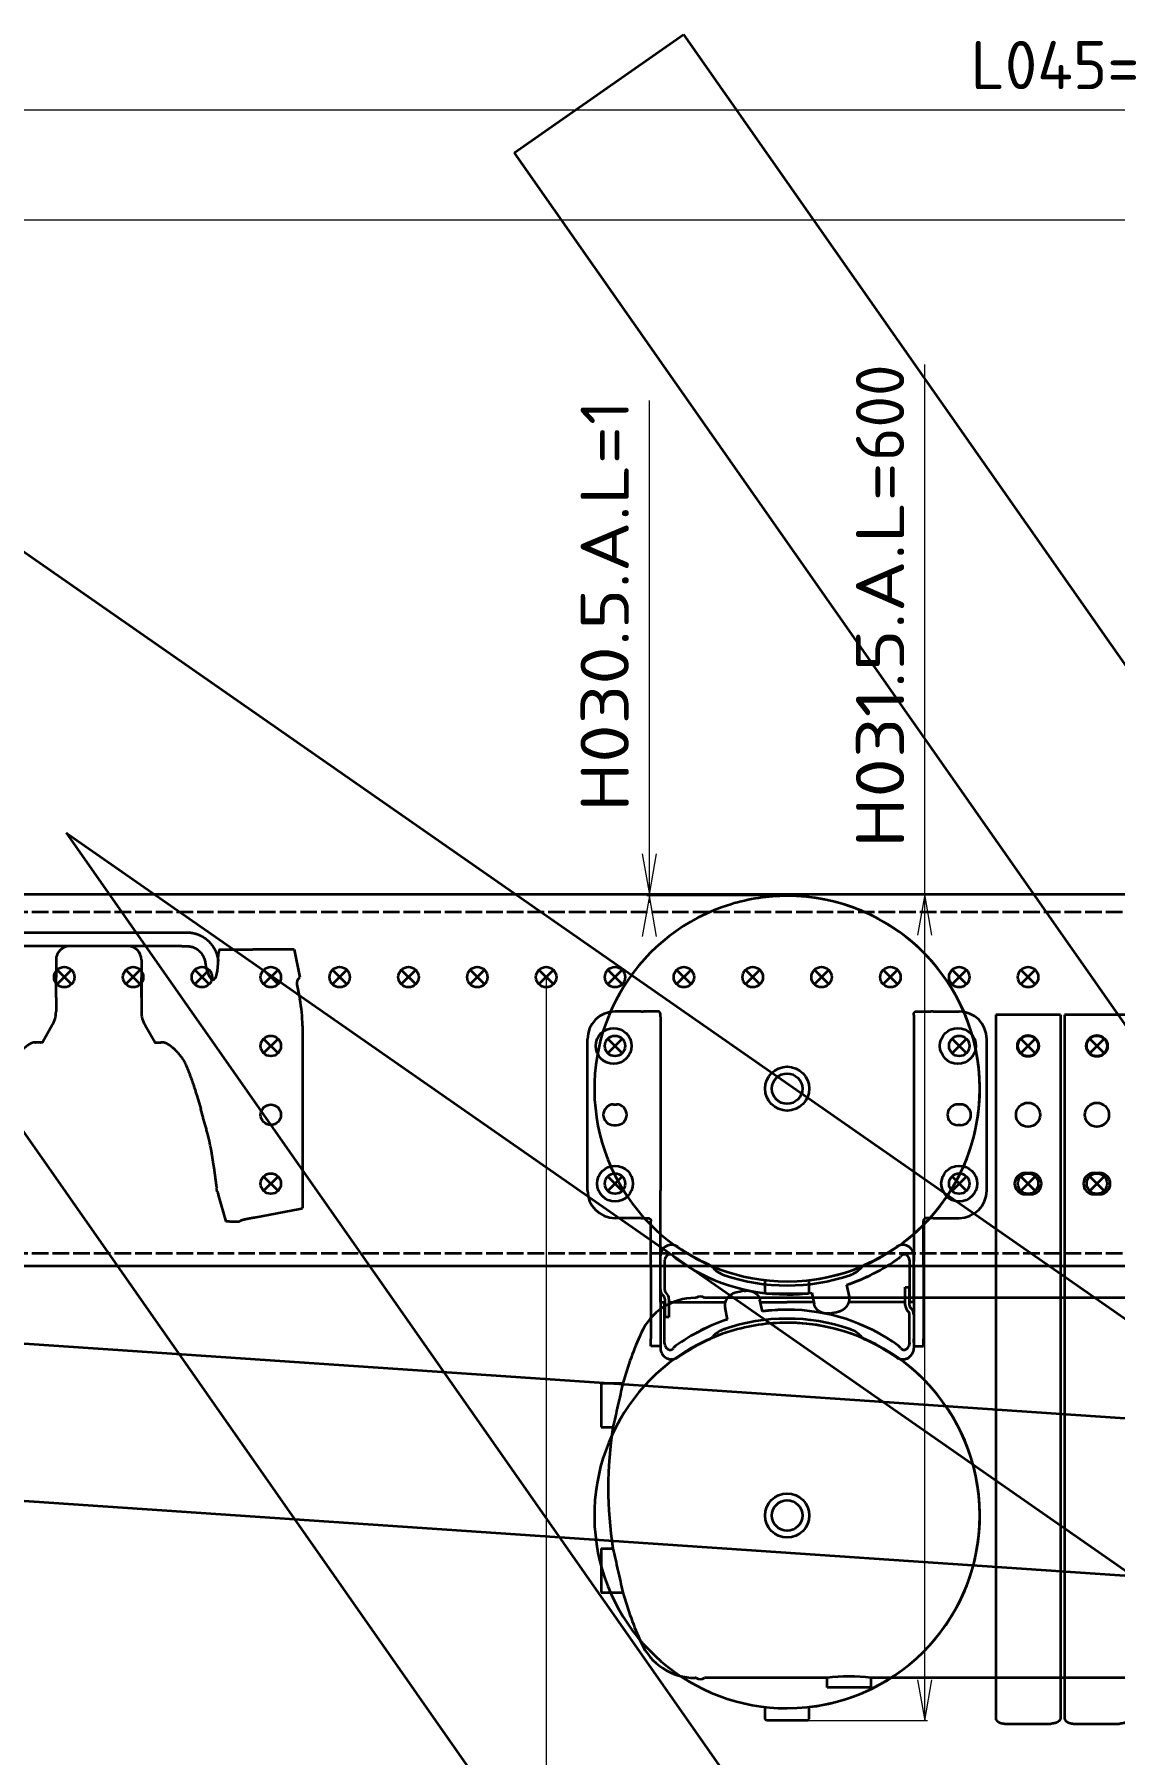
# Model space of a CAD drawing. Header units: millimetres. Extents: x 120 to 10915, y 515 to 8014.
# Drawn here: x 5278 to 6063, y 4545 to 5795 of the extents above; entities that cross this region are included whole.
import ezdxf
from ezdxf.enums import TextEntityAlignment as Align

# ---------------------------------------------------------------- set-up
doc = ezdxf.new("R2010")
doc.units = ezdxf.units.MM
doc.linetypes.add('DASHED', pattern=[15, 12, -3])
doc.layers.get('0').update_dxf_attribs({"lineweight": 13})
for name, color, linetype, lineweight in [('201_Dimensions', 7, 'Continuous', 13), ('202_Information', 7, 'Continuous', 13), ('203_Chassis_left_side_view', 7, 'Continuous', 13), ('204_Chassis_mid_side_view', 7, 'Continuous', 13), ('211_Frame_holes_left_side_view', 7, 'Continuous', 13), ('212_Frame_holes_right_side_view', 7, 'Continuous', 13), ('213_BWA_holes_left_side_view', 7, 'Continuous', 13), ('214_BWA_holes_right_side_view', 7, 'Continuous', 13)]:
    doc.layers.add(name, color=color, linetype=linetype, lineweight=lineweight)
doc.styles.get("Standard").update_dxf_attribs({"font": 'isocp.shx'})

# ---------------------------------------------------------------- blocks, each defined once
blk = doc.blocks.new('3304873_1')
at = {"layer": '204_Chassis_mid_side_view', "color": 3, "lineweight": 35}
for p, q in [((5261.4, 1242.5), (5261.4, 1232.5)), ((5264.6, 1242.5), (5261.4, 1242.5)), ((5264.6, 1242.5), (5298.3, 1242.5)), ((5298.3, 1242.5), (5351.7, 1242.5)), ((5351.7, 1242.5), (5385.4, 1242.5)), ((5385.4, 1242.5), (5388.6, 1242.5)), ((5183, 1230), (5179, 1209.6)), ((5213, 1230), (5183, 1230)), ((5232.4, 1230), (5213, 1230)), ((5237, 1230), (5232.4, 1230)), ((5238.2, 1225), (5238.2, 1223)), ((5238.2, 1225), (5238.2, 1223)), ((5264.6, 1232.5), (5261.4, 1232.5)), ((5298.3, 1232.5), (5264.6, 1232.5)), ((5351.7, 1232.5), (5298.3, 1232.5)), ((5385.4, 1232.5), (5351.7, 1232.5)), ((5385.4, 1232.5), (5388.6, 1232.5)), ((5411.8, 1223), (5411.8, 1225)), ((5413, 1230), (5417.6, 1230)), ((5417.6, 1230), (5437, 1230)), ((5467, 1230), (5437, 1230)), ((5467, 1230), (5471, 1209.6)), ((5238.3, 1222.5), (5248, 1222.5)), ((5294, 1222.5), (5294, 1209.8)), ((5356, 1222.5), (5356, 1209.8)), ((5181, 1204.6), (5178.9, 1194.3)), ((5179, 1209.6), (5179, 1209.6)), ((5294, 1209.8), (5294, 1209.8)), ((5294, 1199), (5294, 1209.8)), ((5356, 1199), (5356, 1209.8)), ((5469, 1204.6), (5471.1, 1194.3)), ((5471, 1209.6), (5471, 1209.6)), ((5294, 1195.2), (5294, 1199)), ((5294, 1195.2), (5294, 1195.2)), ((5294, 1195.2), (5294, 1185)), ((5356, 1195.2), (5356, 1199)), ((5356, 1195.2), (5356, 1185)), ((5177, 1174.7), (5177, 1047)), ((5291.3, 1175), (5284.1, 1162.5)), ((5358.7, 1175), (5365.9, 1162.5)), ((5473, 1174.7), (5473, 1047)), ((5278.8, 1162.6), (5279, 1162.6)), ((5279.8, 1162.6), (5279.9, 1162.6)), ((5370.1, 1162.6), (5370.2, 1162.6)), ((5371, 1162.6), (5371.2, 1162.6)), ((5266.1, 1154.9), (5266.1, 1154.9)), ((5383.9, 1154.9), (5383.9, 1154.9)), ((5253.6, 1123.4), (5250.9, 1114.4)), ((5253.6, 1123.4), (5250.9, 1114.4)), ((5253.8, 1124), (5253.6, 1123.4)), ((5253.8, 1124), (5253.6, 1123.4)), ((5396.2, 1124), (5396.4, 1123.4)), ((5396.4, 1123.4), (5399.1, 1114.4)), ((5241.5, 1072.5), (5241.4, 1072.3)), ((5238.2, 1051.9), (5232.7, 1032.6)), ((5238.2, 1051.9), (5232.7, 1032.6)), ((5411.8, 1051.9), (5417.3, 1032.6)), ((5177, 1047), (5177, 1042.1)), ((5178.9, 1041.8), (5177, 1042.1)), ((5211.8, 1035.5), (5178.9, 1041.8)), ((5438.2, 1035.5), (5471.1, 1041.8)), ((5471.1, 1041.8), (5473, 1042.1)), ((5473, 1047), (5473, 1042.1)), ((5211.8, 1035.5), (5211.6, 1035.5)), ((5213, 1035.3), (5211.8, 1035.5)), ((5223, 1032.6), (5222.7, 1032.8)), ((5230.1, 1032.6), (5229.2, 1032.6)), ((5230.1, 1032.6), (5229.2, 1032.6)), ((5419.9, 1032.6), (5420.8, 1032.6)), ((5419.9, 1032.6), (5420.8, 1032.6)), ((5427, 1032.6), (5427.3, 1032.8)), ((5437, 1035.3), (5438.2, 1035.5)), ((5438.2, 1035.5), (5438.9, 1035.6))]:
    blk.add_line(p, q, dxfattribs=at)
for centre in [(5200, 1210), (5450, 1210), (5200, 1160), (5450, 1160), (5200, 1110), (5450, 1110), (5200, 1060), (5450, 1060)]:
    blk.add_circle(centre, 7.4, dxfattribs=at)
for centre, radius, start, end in [((5304, 1222.5), 10, 90.2566, 180), ((5346, 1222.5), 10, 0, 89.7434), ((5176.1, 1205.5), 5, 348.7, 53.9629), ((5473.9, 1205.5), 5, 126.0371, 191.3), ((5277, 1174.7), 100, 168.7, 180), ((5373, 1174.7), 100, 360, 11.3), ((5274, 1185), 20, 329.9311, 359.9999), ((5376, 1185), 20, 180.0001, 210.0689), ((5279.3, 1143.8), 18.8, 88.3525, 90.7619), ((5370.7, 1143.8), 18.8, 89.2381, 91.6475), ((5288.4, 1137.3), 27.4, 132.2436, 133.5976), ((5295, 1130.4), 37, 131.3665, 132.5844), ((5287.5, 1138.9), 25.6, 130.2166, 131.5128), ((5362.5, 1138.9), 25.6, 48.4872, 49.7834), ((5355, 1130.4), 37, 47.4156, 48.6335), ((5361.6, 1137.3), 27.4, 46.4024, 47.7564), ((5564.3, 1021.3), 326.9, 163.458, 164.4277), ((5564.3, 1021.3), 326.9, 163.458, 164.4277), ((5085.7, 1021.3), 326.9, 15.5723, 16.542), ((5204.9, 1063.6), 35.2, 340.6805, 344.56), ((5204.9, 1063.6), 35.2, 340.6805, 344.56), ((5300.8, 1044.7), 62.6, 169.0809, 171.3317), ((5300.8, 1044.7), 62.6, 169.081, 171.3318), ((5193.6, 1065.4), 46.5, 349.0883, 350.6753), ((5193.6, 1065.4), 46.5, 349.0883, 350.6753), ((5201.2, 1064.2), 38.9, 350.6853, 352.3644), ((5201.2, 1064.2), 38.9, 350.6853, 352.3644), ((5448.8, 1064.2), 38.9, 187.6356, 189.3147), ((5456.4, 1065.4), 46.5, 189.3247, 190.9117), ((5349.2, 1044.7), 62.6, 8.6682, 10.919), ((5445.1, 1063.6), 35.2, 195.44, 199.3195), ((5226.1, 1218.6), 186.1, 269.0379, 270.96), ((5226.1, 1218.6), 186.1, 269.0379, 270.96), ((5218.5, 1542.2), 509.7, 271.2993, 271.5891), ((5431.5, 1542.2), 509.7, 268.4109, 268.7007), ((5423.9, 1218.6), 186.1, 269.04, 270.9621), ((5423.9, 1218.6), 186.1, 269.04, 270.9621)]:
    blk.add_arc(centre, radius, start, end, dxfattribs=at)
for centre, major_axis, ratio, start_param, end_param in [((5237, 1225), (0, -5), 0.241905, 1.570796, 3.141593), ((5237, 1225), (0, 5), 0.241905, 4.712389, 6.283185), ((5413, 1225), (0, -5), 0.241905, 3.141593, 4.712389), ((5241.8, 1223), (0, -15), 0.241905, 4.712389, 4.800831), ((5241.8, 1223), (0, 15), 0.241905, 1.570796, 3.141593), ((5232.1, 1238), (0, -30), 0.241905, 0.995404, 1.027843), ((5241.8, 1238), (0, 30), 0.241905, 3.141593, 4.169436), ((5408.2, 1238), (0, 30), 0.241905, 2.113749, 3.141593), ((5408.2, 1223), (0, 15), 0.241905, 3.141593, 4.712389), ((5417.9, 1238), (0, 30), 0.241905, 2.113749, 2.146188), ((5417.9, 1238), (0, -30), 0.241905, 5.255342, 5.287781), ((5561, 618.9), (280, -529.1), 0.298219, 3.454668, 3.546242), ((5561, 618.9), (280, -529.1), 0.298219, 3.454668, 3.546242), ((5089, 618.9), (-280, -529.1), 0.298219, 2.736943, 2.828518)]:
    blk.add_ellipse(centre, major_axis=major_axis, ratio=ratio, start_param=start_param, end_param=end_param, dxfattribs=at)
for points, degree, knots in [([(5261.4, 1242.5), (5259.8, 1242.5), (5258.2, 1242.4), (5256.6, 1242.1), (5254.4, 1241.6), (5252.2, 1240.7), (5251.7, 1240.5), (5250.5, 1240), (5249.4, 1239.4), (5248.9, 1239), (5248, 1238.4), (5247.1, 1237.8), (5246.8, 1237.5), (5246.1, 1236.9), (5245.4, 1236.3), (5245.1, 1236), (5244.1, 1235), (5243.2, 1233.9), (5242.6, 1233.2), (5241.6, 1231.6), (5240.7, 1230), (5240.3, 1229.1), (5239.5, 1227.3), (5238.9, 1225.4), (5238.7, 1224.5), (5238.5, 1223.5), (5238.3, 1222.5)], 5, [0, 0, 0, 0, 0, 0, 15.842563, 15.842563, 15.842563, 21.798319, 21.798319, 21.798319, 27.666066, 27.666066, 27.666066, 32.046526, 32.046526, 32.046526, 36.435784, 36.435784, 36.435784, 45.330209, 45.330209, 45.330209, 54.486401, 54.486401, 54.486401, 64.655725, 64.655725, 64.655725, 64.655725, 64.655725, 64.655725]), ([(5388.6, 1242.5), (5390.2, 1242.5), (5391.8, 1242.4), (5393.4, 1242.1), (5395.6, 1241.6), (5397.8, 1240.7), (5398.3, 1240.5), (5399.5, 1240), (5400.6, 1239.4), (5401.1, 1239), (5402, 1238.4), (5402.9, 1237.8), (5403.2, 1237.5), (5403.9, 1236.9), (5404.6, 1236.3), (5404.9, 1236), (5405.9, 1235), (5406.8, 1233.9), (5407.4, 1233.2), (5408.4, 1231.6), (5409.3, 1230), (5409.7, 1229.1), (5410.5, 1227.3), (5411.1, 1225.4), (5411.3, 1224.5), (5411.5, 1223.5), (5411.7, 1222.5)], 5, [0, 0, 0, 0, 0, 0, 15.842563, 15.842563, 15.842563, 21.798319, 21.798319, 21.798319, 27.666066, 27.666066, 27.666066, 32.046526, 32.046526, 32.046526, 36.435784, 36.435784, 36.435784, 45.330209, 45.330209, 45.330209, 54.486401, 54.486401, 54.486401, 64.655725, 64.655725, 64.655725, 64.655725, 64.655725, 64.655725]), ([(5388.6, 1242.5), (5390.2, 1242.5), (5391.8, 1242.4), (5393.4, 1242.1), (5395.6, 1241.6), (5397.8, 1240.7), (5398.3, 1240.5), (5399.5, 1240), (5400.6, 1239.4), (5401.1, 1239), (5402, 1238.4), (5402.9, 1237.8), (5403.2, 1237.5), (5403.9, 1236.9), (5404.6, 1236.3), (5404.9, 1236), (5405.9, 1235), (5406.8, 1233.9), (5407.4, 1233.2), (5408.4, 1231.6), (5409.3, 1230), (5409.7, 1229.1), (5410.5, 1227.3), (5411.1, 1225.4), (5411.3, 1224.5), (5411.5, 1223.5), (5411.7, 1222.5)], 5, [0, 0, 0, 0, 0, 0, 15.842563, 15.842563, 15.842563, 21.798319, 21.798319, 21.798319, 27.666066, 27.666066, 27.666066, 32.046526, 32.046526, 32.046526, 36.435784, 36.435784, 36.435784, 45.330209, 45.330209, 45.330209, 54.486401, 54.486401, 54.486401, 64.655725, 64.655725, 64.655725, 64.655725, 64.655725, 64.655725]), ([(5261.4, 1232.5), (5261.1, 1232.5), (5260.7, 1232.5), (5260.4, 1232.5), (5259.2, 1232.4), (5258, 1232.2), (5257.1, 1232), (5255.4, 1231.4), (5253.9, 1230.5), (5253.1, 1230), (5252.1, 1229.1), (5251.2, 1228.2), (5251, 1228), (5250.3, 1227.1), (5249.8, 1226.3), (5249.4, 1225.7), (5248.9, 1224.7), (5248.5, 1223.7), (5248.3, 1223.3), (5248.2, 1222.9), (5248, 1222.5)], 5, [0, 0, 0, 0, 0, 0, 4.864829, 4.864829, 4.864829, 16.12056, 16.12056, 16.12056, 28.116205, 28.116205, 28.116205, 32.691422, 32.691422, 32.691422, 42.29478, 42.29478, 42.29478, 48.652941, 48.652941, 48.652941, 48.652941, 48.652941, 48.652941]), ([(5388.6, 1232.5), (5388.9, 1232.5), (5389.3, 1232.5), (5389.6, 1232.5), (5390.8, 1232.4), (5392, 1232.2), (5392.9, 1232), (5394.6, 1231.4), (5396.1, 1230.5), (5396.9, 1230), (5397.9, 1229.1), (5398.8, 1228.2), (5399, 1228), (5399.7, 1227.1), (5400.2, 1226.3), (5400.6, 1225.7), (5401.1, 1224.7), (5401.5, 1223.7), (5401.7, 1223.3), (5401.8, 1222.9), (5402, 1222.5)], 5, [0, 0, 0, 0, 0, 0, 4.864829, 4.864829, 4.864829, 16.12056, 16.12056, 16.12056, 28.116205, 28.116205, 28.116205, 32.691422, 32.691422, 32.691422, 42.29478, 42.29478, 42.29478, 48.652941, 48.652941, 48.652941, 48.652941, 48.652941, 48.652941]), ([(5294, 1206), (5294, 1206.9), (5294, 1207.8), (5294, 1208.5), (5294, 1209.3), (5294, 1209.7), (5294, 1209.7), (5294, 1209.8), (5294, 1209.8)], 5, [0, 0, 0, 0, 0, 0, 8.481873, 8.481873, 8.481873, 10.350238, 10.350238, 10.350238, 10.350238, 10.350238, 10.350238]), ([(5294, 1195.2), (5294, 1195.3), (5294, 1195.6), (5294, 1195.9), (5294, 1197.2), (5294, 1199), (5294, 1200.4), (5294, 1202.3), (5294, 1204.3), (5294, 1204.9), (5294, 1205.5), (5294, 1206)], 5, [0, 0, 0, 0, 0, 0, 5.948362, 5.948362, 5.948362, 17.647719, 17.647719, 17.647719, 22.979673, 22.979673, 22.979673, 22.979673, 22.979673, 22.979673]), ([(5356, 1209.8), (5356, 1209.7), (5356, 1209.4), (5356, 1209.1), (5356, 1208.3), (5356, 1207.4), (5356, 1207), (5356, 1206.5), (5356, 1206)], 5, [0, 0, 0, 0, 0, 0, 5.964844, 5.964844, 5.964844, 10.368178, 10.368178, 10.368178, 10.368178, 10.368178, 10.368178]), ([(5356, 1206), (5356, 1204.8), (5356, 1203.4), (5356, 1201.9), (5356, 1199.4), (5356, 1197.2), (5356, 1196.4), (5356, 1195.6), (5356, 1195.3), (5356, 1195.2), (5356, 1195.2), (5356, 1195.2)], 5, [0, 0, 0, 0, 0, 0, 12.095725, 12.095725, 12.095725, 21.764657, 21.764657, 21.764657, 22.97103, 22.97103, 22.97103, 22.97103, 22.97103, 22.97103]), ([(5278.8, 1162.6), (5277.9, 1162.6), (5276.9, 1162.4), (5275.9, 1161.9), (5274.3, 1161.1), (5272.6, 1159.8), (5272.1, 1159.4), (5271.5, 1159), (5271, 1158.5)], 5, [0, 0, 0, 0, 0, 0, 45.412343, 45.412343, 45.412343, 65.031892, 65.031892, 65.031892, 65.031892, 65.031892, 65.031892]), ([(5284.1, 1162.5), (5284.1, 1162.5), (5284.1, 1162.5), (5283, 1162.5), (5282.6, 1162.5), (5282.1, 1162.6), (5281.5, 1162.6), (5280.8, 1162.6), (5279.9, 1162.6)], 5, [0, 0, 0, 0, 0, 0, 1.072261, 1.072261, 1.072261, 48.257643, 48.257643, 48.257643, 48.257643, 48.257643, 48.257643]), ([(5365.9, 1162.5), (5365.9, 1162.5), (5365.9, 1162.5), (5367, 1162.5), (5367.4, 1162.5), (5367.9, 1162.6), (5368.5, 1162.6), (5369.2, 1162.6), (5370.1, 1162.6)], 5, [0, 0, 0, 0, 0, 0, 1.072261, 1.072261, 1.072261, 48.257643, 48.257643, 48.257643, 48.257643, 48.257643, 48.257643]), ([(5379, 1158.5), (5377.3, 1160), (5375.6, 1161.2), (5374.1, 1162), (5372.7, 1162.5), (5371.4, 1162.6), (5371.4, 1162.6), (5371.4, 1162.6), (5371.3, 1162.6), (5371.2, 1162.6), (5371.2, 1162.6), (5371.2, 1162.6)], 5, [0, 0, 0, 0, 0, 0, 62.554111, 62.554111, 62.554111, 62.953364, 62.953364, 62.953364, 64.550597, 64.550597, 64.550597, 64.550597, 64.550597, 64.550597]), ([(5263.4, 1149.8), (5263.2, 1149.3), (5262.7, 1148.2), (5261.9, 1146.6), (5261.2, 1144.9), (5260.4, 1143.1), (5259.6, 1141.1), (5258.8, 1138.9), (5257.9, 1136.6), (5257.1, 1134.3), (5256.3, 1131.8), (5255.4, 1129.3), (5254.6, 1126.7), (5254.1, 1124.9), (5253.8, 1124)], 3, [0, 0, 0, 0, 1.705547, 3.475176, 5.306923, 7.198833, 9.436672, 11.800434, 14.231305, 16.739613, 19.329164, 21.998775, 24.741876, 27.558824, 27.558824, 27.558824, 27.558824]), ([(5263.4, 1149.8), (5263.4, 1149.7), (5263.1, 1149.1), (5262.5, 1147.9), (5261.8, 1146.3), (5261.1, 1144.7), (5260.3, 1142.8), (5259.5, 1140.9), (5258.7, 1138.7), (5257.9, 1136.4), (5257, 1134.1), (5256.2, 1131.7), (5255.4, 1129.2), (5254.6, 1126.6), (5254.1, 1124.9), (5253.8, 1124)], 3, [5.776685, 5.776685, 5.776685, 5.776685, 6.115823, 7.805052, 9.555917, 11.36648, 13.234913, 15.491544, 17.819412, 20.216149, 22.688056, 25.238798, 27.866818, 30.56569, 33.335737, 33.335737, 33.335737, 33.335737]), ([(5269.5, 1157.2), (5268.5, 1156.2), (5267.5, 1155.2), (5266.5, 1154.1), (5265.3, 1152.5), (5264.1, 1150.8), (5263.9, 1150.5), (5263.6, 1150.1), (5263.4, 1149.8)], 5, [0, 0, 0, 0, 0, 0, 33.722087, 33.722087, 33.722087, 42.226961, 42.226961, 42.226961, 42.226961, 42.226961, 42.226961]), ([(5386.6, 1149.8), (5385.9, 1150.9), (5385.2, 1151.9), (5384.4, 1152.8), (5383.3, 1154.2), (5382.2, 1155.4), (5381.9, 1155.8), (5381.4, 1156.3), (5380.9, 1156.8), (5380.8, 1156.9), (5380.6, 1157.1), (5380.5, 1157.2)], 5, [0.000088, 0.000088, 0.000088, 0.000088, 0.000088, 0.000088, 25.401335, 25.401335, 25.401335, 38.032211, 38.032211, 38.032211, 42.145143, 42.145143, 42.145143, 42.145143, 42.145143, 42.145143]), ([(5386.6, 1149.8), (5386.6, 1149.7), (5386.9, 1149.1), (5387.5, 1147.9), (5388.2, 1146.3), (5388.9, 1144.7), (5389.7, 1142.8), (5390.5, 1140.9), (5391.3, 1138.7), (5392.1, 1136.4), (5393, 1134.1), (5393.8, 1131.7), (5394.6, 1129.2), (5395.4, 1126.6), (5395.9, 1124.9), (5396.2, 1124)], 3, [5.776883, 5.776883, 5.776883, 5.776883, 6.115823, 7.805052, 9.555917, 11.36648, 13.234913, 15.491544, 17.819412, 20.216149, 22.688056, 25.238798, 27.866818, 30.56569, 33.335737, 33.335737, 33.335737, 33.335737]), ([(5246, 1096.5), (5246.1, 1097), (5246.4, 1098.1), (5246.8, 1099.7), (5247.3, 1101.3), (5247.7, 1102.8), (5248.1, 1104.4), (5248.6, 1106), (5249, 1107.5), (5249.3, 1108.6), (5249.4, 1109.1)], 3, [0, 0, 0, 0, 1.651619, 3.298423, 4.937662, 6.569195, 8.194645, 9.815358, 11.4304, 13.041805, 13.041805, 13.041805, 13.041805]), ([(5246, 1096.5), (5246.1, 1097), (5246.4, 1098.1), (5246.8, 1099.7), (5247.3, 1101.3), (5247.7, 1102.8), (5248.1, 1104.4), (5248.6, 1106), (5249, 1107.5), (5249.3, 1108.6), (5249.4, 1109.1)], 3, [0, 0, 0, 0, 1.651619, 3.298423, 4.937662, 6.569195, 8.194645, 9.815358, 11.4304, 13.041805, 13.041805, 13.041805, 13.041805]), ([(5404, 1096.5), (5403.9, 1097), (5403.6, 1098.1), (5403.2, 1099.7), (5402.7, 1101.3), (5402.3, 1102.8), (5401.9, 1104.4), (5401.4, 1106), (5401, 1107.5), (5400.7, 1108.6), (5400.6, 1109.1)], 3, [0, 0, 0, 0, 1.651619, 3.298423, 4.937662, 6.569195, 8.194645, 9.815358, 11.4304, 13.041805, 13.041805, 13.041805, 13.041805]), ([(5241.4, 1072.3), (5241.4, 1072.3), (5241.4, 1072.2), (5241.4, 1072.1), (5241.4, 1072), (5241.4, 1071.9), (5241.4, 1071.8), (5241.4, 1071.6), (5241.3, 1071.3), (5241.3, 1071.3), (5241.2, 1070.1), (5241, 1068.8), (5240.9, 1067.7), (5240.6, 1065.9), (5240.4, 1064), (5240.3, 1063.2), (5240.1, 1061.9), (5239.9, 1060.6), (5239.9, 1060), (5239.8, 1059.5), (5239.7, 1059)], 5, [0, 0, 0, 0, 0, 0, 0.787316, 0.787316, 0.787316, 1.574632, 1.574632, 1.574632, 3.367447, 3.367447, 3.367447, 15.997725, 15.997725, 15.997725, 25.275149, 25.275149, 25.275149, 31.500229, 31.500229, 31.500229, 31.500229, 31.500229, 31.500229]), ([(5241.4, 1072.3), (5241.4, 1072.3), (5241.4, 1072.2), (5241.4, 1072.1), (5241.4, 1072), (5241.4, 1071.9), (5241.4, 1071.8), (5241.4, 1071.6), (5241.3, 1071.3), (5241.3, 1071.3), (5241.2, 1070.1), (5241, 1068.8), (5240.9, 1067.7), (5240.6, 1065.9), (5240.4, 1064), (5240.3, 1063.2), (5240.1, 1061.9), (5239.9, 1060.6), (5239.9, 1060), (5239.8, 1059.5), (5239.7, 1059)], 5, [0, 0, 0, 0, 0, 0, 0.787316, 0.787316, 0.787316, 1.574632, 1.574632, 1.574632, 3.367447, 3.367447, 3.367447, 15.997725, 15.997725, 15.997725, 25.275149, 25.275149, 25.275149, 31.500229, 31.500229, 31.500229, 31.500229, 31.500229, 31.500229]), ([(5408.6, 1072.3), (5408.6, 1072.3), (5408.6, 1072.2), (5408.6, 1072.1), (5408.6, 1072), (5408.6, 1071.9), (5408.6, 1071.8), (5408.6, 1071.6), (5408.7, 1071.3), (5408.7, 1071.3), (5408.8, 1070.1), (5409, 1068.8), (5409.1, 1067.7), (5409.4, 1065.9), (5409.6, 1064), (5409.7, 1063.2), (5409.9, 1061.9), (5410.1, 1060.6), (5410.1, 1060), (5410.2, 1059.5), (5410.3, 1059)], 5, [0, 0, 0, 0, 0, 0, 0.787316, 0.787316, 0.787316, 1.574632, 1.574632, 1.574632, 3.367458, 3.367458, 3.367458, 15.997736, 15.997736, 15.997736, 25.275159, 25.275159, 25.275159, 31.50024, 31.50024, 31.50024, 31.50024, 31.50024, 31.50024]), ([(5222.7, 1032.8), (5222.5, 1032.9), (5222.1, 1033.1), (5221.6, 1033.3), (5220.3, 1033.8), (5218.5, 1034.2), (5217.5, 1034.4), (5216, 1034.7), (5214.5, 1035), (5214, 1035.1), (5213.5, 1035.2), (5213, 1035.3)], 5, [0, 0, 0, 0, 0, 0, 8.873923, 8.873923, 8.873923, 18.562924, 18.562924, 18.562924, 23.625735, 23.625735, 23.625735, 23.625735, 23.625735, 23.625735]), ([(5427.3, 1032.8), (5427.5, 1032.9), (5427.9, 1033.1), (5428.4, 1033.3), (5429.7, 1033.8), (5431.5, 1034.2), (5432.5, 1034.4), (5434, 1034.7), (5435.5, 1035), (5436, 1035.1), (5436.5, 1035.2), (5437, 1035.3)], 5, [0, 0, 0, 0, 0, 0, 8.874138, 8.874138, 8.874138, 18.563305, 18.563305, 18.563305, 23.626235, 23.626235, 23.626235, 23.626235, 23.626235, 23.626235])]:
    blk.add_open_spline(points, degree=degree, knots=knots, dxfattribs=at)
for points in [[(5213, 1035.3), (5212.8, 1035.3), (5212.5, 1035.3), (5212.3, 1035.4), (5212.1, 1035.5), (5211.8, 1035.5)], [(5437, 1035.3), (5437.2, 1035.3), (5437.5, 1035.3), (5437.7, 1035.4), (5437.9, 1035.5), (5438.2, 1035.5)]]:
    blk.add_open_spline(points, degree=5, dxfattribs=at)
blk = doc.blocks.new('3011326')
at = {"layer": '203_Chassis_left_side_view', "color": 3, "lineweight": 35}
for p, q in [((5809, 980.974), (5809, 989.260006)), ((5841, 980.974), (5841, 989.260005)), ((5810, 979.974), (5809, 980.974)), ((5840, 979.974), (5810, 979.974)), ((5840, 979.974), (5841, 980.974))]:
    blk.add_line(p, q, dxfattribs=at)
for radius in [16, 11.076815]:
    blk.add_circle((5825, 1128.974), radius, dxfattribs=at)
for centre, radius, start, end in [((5825, 1128.974), 140, 107, 270), ((5825, 1128.974), 140, 90, 107), ((5825, 1128.974), 140, 90, 107), ((5825, 1128.974001), 139.999999, 276.733805, 90), ((5825, 1128.974), 140, 270, 90)]:
    blk.add_arc(centre, radius, start, end, dxfattribs=at)
for centre, major_axis, start_param, end_param in [((5807.685904, 990.732159), (1.305959, -1.49558), 0.1113410143, 0.9296297569), ((5842.314096, 990.732158), (-1.305959, -1.49558), 5.353554672, 6.1718443379)]:
    blk.add_ellipse(centre, major_axis=major_axis, ratio=0.097628, start_param=start_param, end_param=end_param, dxfattribs=at)
at = {"layer": '203_Chassis_left_side_view', "color": 1, "lineweight": 5}
for p in [(5825, 1268.973999), (5825, 979.973999)]:
    blk.add_point(p, dxfattribs=at)
blk = doc.blocks.new('3011326_1')
at = {"layer": '203_Chassis_left_side_view', "color": 3, "lineweight": 35}
for p, q in [((5809, 670.926), (5809, 679.212006)), ((5841, 670.926), (5841, 679.212005)), ((5810, 669.926), (5809, 670.926)), ((5840, 669.926), (5810, 669.926)), ((5840, 669.926), (5841, 670.926))]:
    blk.add_line(p, q, dxfattribs=at)
for radius in [16, 11.076815]:
    blk.add_circle((5825, 818.926), radius, dxfattribs=at)
for centre, radius, start, end in [((5825, 818.926), 140, 107, 270), ((5825, 818.926), 140, 90, 107), ((5825, 818.926), 140, 90, 107), ((5825, 818.926001), 139.999999, 276.733805, 90), ((5825, 818.926), 140, 270, 90)]:
    blk.add_arc(centre, radius, start, end, dxfattribs=at)
for centre, major_axis, start_param, end_param in [((5807.685904, 680.684159), (1.305959, -1.49558), 0.1113410143, 0.9296297569), ((5842.314096, 680.684158), (-1.305959, -1.49558), 5.353554672, 6.1718443379)]:
    blk.add_ellipse(centre, major_axis=major_axis, ratio=0.097628, start_param=start_param, end_param=end_param, dxfattribs=at)
at = {"layer": '203_Chassis_left_side_view', "color": 1, "lineweight": 5}
for p in [(5825, 958.926025), (5825, 669.926025)]:
    blk.add_point(p, dxfattribs=at)
blk = doc.blocks.new('3011371')
at = {"layer": '203_Chassis_left_side_view', "color": 3, "lineweight": 35}
for p, q in [((5719, 1185), (5700, 1185)), ((5719, 1185), (5720.7, 1185)), ((5731.2, 1185), (5720.7, 1185)), ((5733, 1181.2), (5733, 1182.3)), ((5733, 1181.2), (5733, 1054.9)), ((5917, 1182.3), (5917, 1181.2)), ((5917, 1181.2), (5917, 1054.9)), ((5918.8, 1185), (5929.3, 1185)), ((5931, 1185), (5929.3, 1185)), ((5931, 1185), (5950, 1185)), ((5680, 1055), (5680, 1165)), ((5970, 1055), (5970, 1165)), ((5699, 1117.5), (5701, 1117.5)), ((5951, 1117.5), (5949, 1117.5)), ((5699, 1102.5), (5701, 1102.5)), ((5951, 1102.5), (5949, 1102.5)), ((5733, 1007.6), (5733, 1054.9)), ((5917, 1054.9), (5917, 1006)), ((5719, 1035), (5700, 1035)), ((5719, 1035), (5722, 1035)), ((5726, 1006), (5726, 1032.8)), ((5924, 1006), (5924, 1032.8)), ((5931, 1035), (5928, 1035)), ((5931, 1035), (5950, 1035)), ((5726, 1003.9), (5726, 1006)), ((5726, 1003.9), (5726, 1003.5)), ((5726, 1000.7), (5726, 1003.5)), ((5726, 1000.7), (5726, 947.3)), ((5733, 983), (5733, 1007.5)), ((5736, 1003.9), (5736, 1004)), ((5736, 1003.9), (5736, 983)), ((5738.4, 1008.2), (5738.4, 1008.2)), ((5744, 1005.8), (5742.4, 1007.4)), ((5744, 1005.8), (5744, 1005.8)), ((5744, 1005.8), (5744, 1005.8)), ((5744, 1005.8), (5744, 1005.8)), ((5744, 1005.8), (5744, 1005.8)), ((5749.5, 1004.4), (5749.5, 1004.4)), ((5906.1, 1005.9), (5906, 1005.8)), ((5906, 1005.8), (5906, 1005.8)), ((5906, 1005.8), (5906, 1005.8)), ((5906, 1005.8), (5906, 1005.8)), ((5906.5, 1008.2), (5906.5, 1008.2)), ((5911.6, 1008.2), (5911.6, 1008.2)), ((5911.7, 1008.2), (5911.6, 1008.2)), ((5914, 1003.9), (5914, 974)), ((5917, 974), (5917, 1007.5)), ((5917, 1006), (5917, 1003.9)), ((5917, 1003.9), (5917, 1003.5)), ((5917, 1000.7), (5917, 1003.5)), ((5917, 1000.7), (5917, 947.3)), ((5924, 1003.9), (5924, 1006)), ((5924, 1003.9), (5924, 1003.5)), ((5924, 1000.7), (5924, 1003.5)), ((5924, 1000.7), (5924, 947.3)), ((5771, 999.1), (5770.8, 999.3)), ((5879, 999.1), (5879.2, 999.3)), ((5733, 983), (5733, 973.9)), ((5733, 974), (5733, 982.9)), ((5736.2, 976.1), (5736.2, 963)), ((5739.2, 976.1), (5739.2, 963)), ((5807.1, 967.2), (5805.3, 975.5)), ((5842.9, 980.7), (5844.7, 972.4)), ((5868.2, 986.5), (5870.1, 977.8)), ((5910.8, 971.8), (5910.8, 984.9)), ((5910.8, 984.9), (5913.8, 984.9)), ((5913.8, 971.8), (5913.8, 984.9)), ((5733, 974), (5736.2, 974)), ((5733, 973.9), (5733, 940.4)), ((5733, 973.9), (5736, 973.9)), ((5736, 973.9), (5736.2, 973.9)), ((5736, 944), (5736, 973.9)), ((5739.2, 963), (5736.2, 963)), ((5739.2, 974), (5780.1, 974)), ((5739.2, 973.9), (5780.1, 973.9)), ((5781.8, 961.4), (5779.9, 970.1)), ((5805.7, 974), (5825, 974)), ((5805.7, 973.9), (5825, 973.9)), ((5844.3, 974), (5825, 974)), ((5844.3, 973.9), (5825, 973.9)), ((5910.8, 974), (5869.9, 974)), ((5910.8, 973.9), (5869.9, 973.9)), ((5914, 974), (5913.8, 974)), ((5917, 973.9), (5913.8, 973.9)), ((5917, 974), (5914, 974)), ((5914, 944), (5914, 964.9)), ((5917, 964.9), (5917, 940.4)), ((5779.3, 954.3), (5780.2, 954.6)), ((5819.1, 961.8), (5819.1, 961.8)), ((5870.7, 954.3), (5869.8, 954.6)), ((5726, 944.7), (5726, 947.3)), ((5726, 942), (5726, 944.7)), ((5733, 942), (5726, 942)), ((5736, 943.9), (5736, 944)), ((5738.4, 939.7), (5738.3, 939.7)), ((5744, 942.1), (5743.9, 942)), ((5744, 942.1), (5744, 942.1)), ((5744, 942.1), (5744, 942.1)), ((5744, 942.1), (5744, 942.1)), ((5771, 948.8), (5770.8, 948.6)), ((5879, 948.8), (5879.2, 948.6)), ((5900.5, 943.5), (5900.5, 943.5)), ((5906, 942.1), (5906, 942.1)), ((5906, 942.1), (5906, 942.1)), ((5906, 942.1), (5906, 942.1)), ((5907.6, 940.5), (5906, 942.1)), ((5912.6, 940.5), (5912.6, 940.5)), ((5917, 944.7), (5917, 947.3)), ((5917, 944.7), (5917, 942)), ((5917, 942), (5924, 942)), ((5924, 944.7), (5924, 947.3)), ((5924, 942), (5924, 944.7))]:
    blk.add_line(p, q, dxfattribs=at)
for centre in [(5699, 1160), (5949, 1160), (5700, 1060), (5950, 1060)]:
    blk.add_circle(centre, 13, dxfattribs=at)
for centre, radius, start, end in [((5700, 1165), 20, 90, 180), ((5950, 1165), 20, 0, 90), ((5699, 1110), 7.5, 90, 270), ((5701, 1110), 7.5, 270, 90), ((5949, 1110), 7.5, 90, 270), ((5951, 1110), 7.5, 270, 90), ((5700, 1055), 20, 180, 270), ((5950, 1055), 20, 270, 0), ((5741, 1007.5), 8, 54.9137, 180), ((5824.9, 1127), 138, 234.9137, 245.7097), ((5825.1, 1127), 138, 294.2903, 305.0863), ((5909, 1007.5), 8, 360, 125.0863), ((5741, 1003.9), 5.02, 160.4927, 172.6703), ((5741.1, 1003.9), 5.07, 172.6257, 175.0678), ((5741, 1003.9), 5.04, 175.1121, 179.9757), ((5741, 1004), 4.95, 152.3941, 160.4505), ((5741, 1003.9), 4.98, 136.644, 153.2102), ((5741, 1003.9), 5.01, 121.6207, 136.6333), ((5740, 1005.6), 3, 35.008, 121.6344), ((5825, 1117.5), 138, 234.0749, 269.9995), ((5825, 1117.5), 138, 234.0749, 269.9996), ((5764.9, 993.9), 8, 42.2367, 65.7097), ((5825, 1117.5), 138, 288.2616, 305.9239), ((5825, 1117.6), 138, 288.2618, 305.9237), ((5885.1, 993.9), 8, 114.2903, 137.7633), ((5902.7, 1010.8), 6, 304.5108, 324.9475), ((5910, 1005.6), 3, 59.6305, 144.992), ((5909, 1003.9), 5, 41.6159, 57.6899), ((5909, 1004), 4.96, 19.4601, 41.6296), ((5909, 1003.9), 5.02, 7.3297, 19.5073), ((5908.9, 1003.9), 5.07, 0.1014, 17.4909), ((5908.9, 1003.9), 5.07, 4.9322, 7.3743), ((5909, 1003.9), 5.04, 0.0727, 4.8888), ((5785.8, 1012.5), 20, 222.2367, 251.093), ((5825, 1127), 141, 251.093, 288.907), ((5864.2, 1012.5), 20, 288.907, 317.7633), ((5739, 983), 6, 180, 229.876), ((5733.2, 976.1), 3, 0, 49.876), ((5739, 983), 3, 180, 229.876), ((5733.2, 976.1), 6, 0, 49.876), ((5825, 820.9), 164.2, 100.9262, 103.1372), ((5825, 1117.6), 138, 270.0011, 277.448), ((5825, 1117.6), 138.1, 270.0032, 277.447), ((5825, 830.3), 138, 90.0011, 97.448), ((5825, 830.3), 138.1, 90.0032, 97.4471), ((5825, 830.4), 138, 54.0749, 89.9995), ((5825, 830.4), 138, 54.0749, 89.9996), ((5825, 1127), 164.2, 280.9262, 283.1372), ((5916.8, 971.8), 6, 180, 229.876), ((5911, 964.9), 3, 0, 49.876), ((5916.8, 971.8), 3, 180, 229.876), ((5911, 964.9), 6, 0, 49.876), ((5825, 830.4), 138, 108.2616, 125.9239), ((5825, 830.3), 138, 108.2619, 125.9237), ((5785.8, 935.4), 20, 108.907, 137.7633), ((5825, 820.9), 141, 71.093, 108.907), ((5864.2, 935.4), 20, 42.2367, 71.093), ((5741, 940.4), 8, 180, 305.0863), ((5741, 944), 5.04, 179.9824, 184.8874), ((5741.1, 944), 5.07, 184.9322, 187.3743), ((5741, 944), 5.02, 187.3297, 199.5073), ((5741, 943.9), 4.96, 199.4601, 221.6296), ((5741, 943.9), 4.97, 211.9192, 223.4132), ((5741, 944), 5, 221.6159, 237.6899), ((5740, 942.3), 3, 239.6424, 324.992), ((5747.3, 937.1), 6, 124.5108, 144.9475), ((5824.9, 820.9), 138, 114.2903, 125.0863), ((5764.9, 954), 8, 294.2903, 317.7633), ((5885.1, 954), 8, 222.2367, 245.7097), ((5825.1, 820.9), 138, 54.9137, 65.7097), ((5909, 940.4), 8, 234.9137, 0), ((5909, 940.4), 8, 234.9149, 352.2104), ((5909, 940.4), 8, 234.9149, 352.2104), ((5909, 940.4), 8, 234.9149, 352.2104), ((5910, 942.3), 3, 215.008, 301.6344), ((5909, 943.9), 4.93, 296.6378, 300.0221), ((5908.8, 944.3), 5.36, 300.0542, 302.3966), ((5909, 944), 5, 302.3101, 318.3841), ((5909, 943.9), 4.96, 318.3704, 340.5399), ((5909, 944), 5.02, 340.4927, 352.6703), ((5908.9, 944), 5.05, 343.0137, 359.8302), ((5909, 944), 5.04, 355.1109, 359.8421), ((5908.9, 944), 5.07, 352.6257, 355.0678)]:
    blk.add_arc(centre, radius, start, end, dxfattribs=at)
for points, knots in [([(5733, 1182.3), (5733, 1182.8), (5733, 1183.3), (5732.9, 1183.7), (5732.7, 1184.4), (5732.3, 1184.7), (5732.1, 1184.9), (5731.8, 1185), (5731.4, 1185), (5731.4, 1185), (5731.3, 1185), (5731.2, 1185)], [0, 0, 0, 0, 0, 0, 4.521241, 4.521241, 4.521241, 7.919135, 7.919135, 7.919135, 8.723772, 8.723772, 8.723772, 8.723772, 8.723772, 8.723772]), ([(5917, 1182.3), (5917, 1182.8), (5917, 1183.3), (5917.1, 1183.7), (5917.3, 1184.4), (5917.7, 1184.7), (5917.9, 1184.9), (5918.2, 1185), (5918.6, 1185), (5918.6, 1185), (5918.7, 1185), (5918.8, 1185)], [0, 0, 0, 0, 0, 0, 4.521241, 4.521241, 4.521241, 7.919135, 7.919135, 7.919135, 8.723772, 8.723772, 8.723772, 8.723772, 8.723772, 8.723772]), ([(5722, 1035), (5722.6, 1035), (5723.2, 1035), (5723.7, 1035), (5724.5, 1034.9), (5725.2, 1034.6), (5725.4, 1034.4), (5725.7, 1034.1), (5725.9, 1033.6), (5726, 1033.4), (5726, 1033.1), (5726, 1032.8)], [0, 0, 0, 0, 0, 0, 4.322497, 4.322497, 4.322497, 7.238767, 7.238767, 7.238767, 10.023334, 10.023334, 10.023334, 10.023334, 10.023334, 10.023334]), ([(5928, 1035), (5927.4, 1035), (5926.8, 1035), (5926.3, 1035), (5925.5, 1034.8), (5924.8, 1034.6), (5924.6, 1034.4), (5924.3, 1034.1), (5924.1, 1033.6), (5924, 1033.3), (5924, 1033.1), (5924, 1032.8)], [0, 0, 0, 0, 0, 0, 4.358942, 4.358942, 4.358942, 7.299033, 7.299033, 7.299033, 10.112247, 10.112247, 10.112247, 10.112247, 10.112247, 10.112247]), ([(5787.7, 980.8), (5786.5, 980.5), (5785.3, 980), (5784.2, 979.4), (5782.5, 978.1), (5781.2, 976.5), (5780.7, 975.7), (5780, 974.2), (5779.7, 972.5), (5779.7, 971.7), (5779.7, 970.9), (5779.9, 970.1)], [0, 0, 0, 0, 0, 0, 8.751866, 8.751866, 8.751866, 15.139445, 15.139445, 15.139445, 21.203209, 21.203209, 21.203209, 21.203209, 21.203209, 21.203209]), ([(5793.9, 982.1), (5795.1, 982.3), (5796.4, 982.4), (5797.6, 982.3), (5799.9, 981.7), (5801.9, 980.6), (5802.8, 980), (5803.9, 978.7), (5804.8, 977.3), (5805, 976.7), (5805.2, 976.1), (5805.3, 975.5)], [0, 0, 0, 0, 0, 0, 9.014545, 9.014545, 9.014545, 17.064706, 17.064706, 17.064706, 21.917994, 21.917994, 21.917994, 21.917994, 21.917994, 21.917994]), ([(5862.3, 967.1), (5863.5, 967.4), (5864.7, 967.9), (5865.8, 968.5), (5867.5, 969.8), (5868.8, 971.4), (5869.3, 972.2), (5870, 973.7), (5870.3, 975.4), (5870.3, 976.2), (5870.3, 977), (5870.1, 977.8)], [0, 0, 0, 0, 0, 0, 8.751866, 8.751866, 8.751866, 15.139445, 15.139445, 15.139445, 21.203209, 21.203209, 21.203209, 21.203209, 21.203209, 21.203209]), ([(5856.1, 965.8), (5854.9, 965.6), (5853.6, 965.5), (5852.4, 965.6), (5850.1, 966.2), (5848.1, 967.3), (5847.2, 967.9), (5846.1, 969.2), (5845.2, 970.6), (5845, 971.2), (5844.8, 971.8), (5844.7, 972.4)], [0, 0, 0, 0, 0, 0, 9.014545, 9.014545, 9.014545, 17.064705, 17.064705, 17.064705, 21.917994, 21.917994, 21.917994, 21.917994, 21.917994, 21.917994])]:
    blk.add_open_spline(points, degree=5, knots=knots, dxfattribs=at)
blk = doc.blocks.new('2538987')
at = {"layer": '203_Chassis_left_side_view', "color": 3, "lineweight": 35}
for p, q in [((5759.000009, 977), (5758.246643, 977)), ((6175.000009, 977), (5765.000045, 977)), ((6181.753411, 977), (6181.000044, 977)), ((5690.000027, 915), (5690.000027, 899)), ((5690.000027, 915), (5705.670043, 914.999999)), ((5690.000027, 899), (5690.000027, 883)), ((5690.000027, 883), (5698.529845, 883.000002)), ((6244.535869, 854.999999), (6244.535868, 839)), ((6255.500027, 855), (6244.535869, 854.999999)), ((6255.500027, 839), (6255.500027, 855)), ((6244.535868, 839), (6244.535869, 823.000001)), ((6255.500027, 823), (6255.500027, 839)), ((6255.500027, 823), (6244.535869, 823.000002)), ((5690.000027, 795), (5690.000027, 779)), ((5690.000027, 795), (5698.529845, 794.999998)), ((5690.000027, 779), (5690.000027, 763)), ((5690.000027, 763), (5705.670043, 763.000001)), ((5759.000009, 701), (5758.246643, 701)), ((5854.000028, 701), (5765.000045, 701)), ((5854.000027, 694), (5854.000027, 701)), ((6174.999778, 701), (5885.999824, 701)), ((5886.000027, 694), (5886.000027, 701)), ((6181.753411, 701), (6181.000044, 701)), ((5886.000027, 694), (5854.000027, 694))]:
    blk.add_line(p, q, dxfattribs=at)
for points in [[(5705.67003, 915.000002, 0.000718), (5702.076242, 898.999989)], [(5702.076215, 898.999995, 0.000689), (5698.529844, 883.000002)], [(5698.529844, 794.999998, 0.000689), (5702.076215, 779.000005)], [(5702.076242, 779.000011, 0.000718), (5705.67003, 762.999998)]]:
    blk.add_lwpolyline(points, format="xyb", dxfattribs=at)
for centre, radius, start, end in [((5758.246249, 934.000594), 42.999508, 89.999476, 155.938505), ((5762.000027, 973), 5, 53.129851, 126.870149), ((6178.000027, 973), 5, 53.129851, 126.870149), ((6181.753805, 934.000594), 42.999508, 24.061495, 90.000524), ((5971.000027, 839), 276, 155.937981, 164.016393), ((5969.000027, 839), 276, 3.323364, 24.062019), ((5971.000027, 839), 276, 170.82675, 189.17325), ((5969.000027, 839), 276, 335.937981, 356.676643), ((5971.000027, 839), 276, 195.983607, 204.062019), ((5758.246249, 743.999406), 42.999508, 204.061495, 270.000524), ((6181.753805, 743.999406), 42.999508, 269.999476, 335.938505), ((5762.000027, 705), 5, 233.129851, 306.870149), ((5870.000068, 563.924746), 138.00513, 83.342422, 96.657694), ((6178.000027, 705), 5, 233.129849, 270), ((6178.000027, 705), 5, 270, 306.870149)]:
    blk.add_arc(centre, radius, start, end, dxfattribs=at)
blk = doc.blocks.new('2539001')
at = {"layer": '203_Chassis_left_side_view', "color": 3, "lineweight": 35}
for p, q in [((6073.5, 1182.5), (6026.5, 1182.5)), ((6026.5, 1182.5), (6026.5, 671.7)), ((6073.5, 1182.5), (6073.5, 671.7)), ((6048, 1067.8), (6052, 1067.8)), ((6052, 1052.2), (6048, 1052.2)), ((6033.5, 667.7), (6066.5, 667.7))]:
    blk.add_line(p, q, dxfattribs=at)
for centre, radius in [((6050, 1160), 7.75), ((6050, 1110), 8.75)]:
    blk.add_circle(centre, radius, dxfattribs=at)
for centre, start, end in [((6048, 1060), 90, 270), ((6052, 1060), 270, 90)]:
    blk.add_arc(centre, 7.75, start, end, dxfattribs=at)
for points in [[(6026.5, 671.7), (6026.5, 671.2), (6026.6, 670.7), (6026.9, 670.2), (6027.8, 669.3), (6029, 668.6), (6029.7, 668.3), (6030.9, 668), (6032.2, 667.8), (6032.6, 667.7), (6033.1, 667.7), (6033.5, 667.7)], [(6073.5, 671.7), (6073.5, 671.2), (6073.4, 670.7), (6073.1, 670.2), (6072.2, 669.3), (6071, 668.6), (6070.3, 668.3), (6069.1, 668), (6067.8, 667.8), (6067.4, 667.7), (6066.9, 667.7), (6066.5, 667.7)]]:
    blk.add_open_spline(points, degree=5, knots=[0, 0, 0, 0, 0, 0, 6.82148, 6.82148, 6.82148, 14.069424, 14.069424, 14.069424, 17.923775, 17.923775, 17.923775, 17.923775, 17.923775, 17.923775], dxfattribs=at)
blk = doc.blocks.new('2539001_1')
at = {"layer": '203_Chassis_left_side_view', "color": 3, "lineweight": 35}
for p, q in [((6023.5, 1182.5), (5976.5, 1182.5)), ((5976.5, 1182.5), (5976.5, 671.7)), ((6023.5, 1182.5), (6023.5, 671.7)), ((5998, 1067.8), (6002, 1067.8)), ((6002, 1052.2), (5998, 1052.2)), ((5983.5, 667.7), (6016.5, 667.7))]:
    blk.add_line(p, q, dxfattribs=at)
for centre, radius in [((6000, 1160), 7.75), ((6000, 1110), 8.75)]:
    blk.add_circle(centre, radius, dxfattribs=at)
for centre, start, end in [((5998, 1060), 90, 270), ((6002, 1060), 270, 90)]:
    blk.add_arc(centre, 7.75, start, end, dxfattribs=at)
for points in [[(5976.5, 671.7), (5976.5, 671.2), (5976.6, 670.7), (5976.9, 670.2), (5977.8, 669.3), (5979, 668.6), (5979.7, 668.3), (5980.9, 668), (5982.2, 667.8), (5982.6, 667.7), (5983.1, 667.7), (5983.5, 667.7)], [(6023.5, 671.7), (6023.5, 671.2), (6023.4, 670.7), (6023.1, 670.2), (6022.2, 669.3), (6021, 668.6), (6020.3, 668.3), (6019.1, 668), (6017.8, 667.8), (6017.4, 667.7), (6016.9, 667.7), (6016.5, 667.7)]]:
    blk.add_open_spline(points, degree=5, knots=[0, 0, 0, 0, 0, 0, 6.82148, 6.82148, 6.82148, 14.069424, 14.069424, 14.069424, 17.923775, 17.923775, 17.923775, 17.923775, 17.923775, 17.923775], dxfattribs=at)
blk = doc.blocks.new('BLOCK25')
at = {"layer": '201_Dimensions', "color": 2, "lineweight": 18}
blk.add_line((1950, 1760), (7473.75, 1760), dxfattribs=at)
blk = doc.blocks.new('BLOCK37')
at = {"layer": '201_Dimensions', "color": 2, "lineweight": 18}
blk.add_line((1950, 1840), (10310, 1840), dxfattribs=at)
at = {"layer": '201_Dimensions', "color": 2, "lineweight": 18, "width": 0.742424}
blk.add_text('L045=', height=35, dxfattribs=at).set_placement((5958.375, 1855), (6080.875, 1855), align=Align.FIT)
blk = doc.blocks.new('BLOCK41')
at = {"layer": '201_Dimensions', "color": 2, "lineweight": 18}
for p, q in [((5725, 1263.973999), (5725, 1628.75)), ((920, 1270), (5727, 1270)), ((5825, 1268.973999), (5723, 1268.973999))]:
    blk.add_line(p, q, dxfattribs=at)
for points in [[(5719.790527, 1299.544189), (5725, 1270), (5730.209473, 1299.544189)], [(5730.209473, 1239.42981), (5725, 1268.973999), (5719.790527, 1239.42981)]]:
    blk.add_lwpolyline(points, dxfattribs=at)
for s, width, p, p2 in [('1', 0.954545, (5710, 1611.25), (5710, 1628.75)), ('H030.5.A.L=', 0.88889, (5710, 1330.249512), (5710, 1610.25))]:
    blk.add_text(s, height=35, rotation=90, dxfattribs=dict(at, width=width)).set_placement(p, p2, align=Align.FIT)
blk = doc.blocks.new('BLOCK42')
at = {"layer": '201_Dimensions', "color": 2, "lineweight": 18}
for p, q in [((5925, 669.926025), (5925, 1655)), ((920, 1270), (5927, 1270)), ((5825, 669.926025), (5927, 669.926025))]:
    blk.add_line(p, q, dxfattribs=at)
for points in [[(5930.209473, 1240.455811), (5925, 1270), (5919.790527, 1240.455811)], [(5919.790527, 699.470215), (5925, 669.926025), (5930.209473, 699.470215)]]:
    blk.add_lwpolyline(points, dxfattribs=at)
for s, width, p, p2 in [('600', 0.736845, (5910, 1584.999878), (5910, 1655.000122)), ('H031.5.A.L=', 0.88889, (5910, 1303.99939), (5910, 1583.999878))]:
    blk.add_text(s, height=35, rotation=90, dxfattribs=dict(at, width=width)).set_placement(p, p2, align=Align.FIT)
blk = doc.blocks.new('BLOCK44')
at = {"layer": '201_Dimensions', "color": 2, "lineweight": 18}
blk.add_line((920, 1270), (10482.000977, 1270), dxfattribs=at)
blk = doc.blocks.new('BLOCK61')
at = {"layer": '201_Dimensions', "color": 2, "lineweight": 18}
blk.add_line((5650, 1210), (5650, 123), dxfattribs=at)
blk = doc.blocks.new('BLOCK62')
at = {"layer": '201_Dimensions', "color": 2, "lineweight": 18}
blk.add_line((5650, 1210), (5650, 198), dxfattribs=at)
blk = doc.blocks.new('PREL')
at = {"layer": '202_Information', "color": 1, "lineweight": 35}
for p, q in [((5626.858593, 3538.725535), (5749.731399, 3624.762001)), ((5749.731399, 3624.762001), (6610.096054, 2396.033934)), ((5626.858593, 3538.725535), (6362.262748, 2488.459556)), ((5241.761067, 3269.077345), (6362.262748, 2488.459556)), ((5053.452162, 3137.22203), (5913.816816, 1908.493963)), ((5301.285467, 3044.796408), (6036.689623, 1994.530429)), ((5301.285467, 3044.796408), (6421.787148, 2264.178619))]:
    blk.add_line(p, q, dxfattribs=at)

msp = doc.modelspace()

# ---------------------------------------------------------------- linework, layer by layer
at = {"layer": '203_Chassis_left_side_view', "color": 3, "lineweight": 35}
for p, q in [((10210, 5169.999899), (4055, 5169.999899)), ((10210, 4900), (4055, 4900)), ((4740.365944, 4879.70465), (6327.758141, 4772.194341)), ((4732.413706, 4765.982348), (6317.822386, 4658.628146))]:
    msp.add_line(p, q, dxfattribs=at)
at = {"layer": '203_Chassis_left_side_view', "color": 4, "linetype": 'DASHED', "lineweight": 35}
for p, q in [((3251.491565, 5157.5), (7200, 5157.5)), ((3251.491565, 4909.5), (7200, 4909.5))]:
    msp.add_line(p, q, dxfattribs=at)
at = {"layer": '211_Frame_holes_left_side_view', "color": 3, "lineweight": 35}
for p, q in [((5305.23259, 5115.23259), (5294.76741, 5104.76741)), ((5305.23259, 5104.76741), (5294.76741, 5115.23259)), ((5355.23259, 5115.23259), (5344.76741, 5104.76741)), ((5355.23259, 5104.76741), (5344.76741, 5115.23259)), ((5405.23259, 5115.23259), (5394.76741, 5104.76741)), ((5405.23259, 5104.76741), (5394.76741, 5115.23259)), ((5455.23259, 5115.23259), (5444.76741, 5104.76741)), ((5455.23259, 5104.76741), (5444.76741, 5115.23259)), ((5455.23259, 5115.23259), (5444.76741, 5104.76741)), ((5455.23259, 5104.76741), (5444.76741, 5115.23259)), ((5505.23259, 5115.23259), (5494.76741, 5104.76741)), ((5505.23259, 5104.76741), (5494.76741, 5115.23259)), ((5555.23259, 5115.23259), (5544.76741, 5104.76741)), ((5555.23259, 5104.76741), (5544.76741, 5115.23259)), ((5605.23259, 5115.23259), (5594.76741, 5104.76741)), ((5605.23259, 5104.76741), (5594.76741, 5115.23259)), ((5655.23259, 5115.23259), (5644.76741, 5104.76741)), ((5655.23259, 5104.76741), (5644.76741, 5115.23259)), ((5705.23259, 5115.23259), (5694.76741, 5104.76741)), ((5705.23259, 5104.76741), (5694.76741, 5115.23259)), ((5755.23259, 5115.23259), (5744.76741, 5104.76741)), ((5755.23259, 5104.76741), (5744.76741, 5115.23259)), ((5805.23259, 5115.23259), (5794.76741, 5104.76741)), ((5805.23259, 5104.76741), (5794.76741, 5115.23259)), ((5855.23259, 5115.23259), (5844.76741, 5104.76741)), ((5855.23259, 5104.76741), (5844.76741, 5115.23259)), ((5905.23259, 5115.23259), (5894.76741, 5104.76741)), ((5905.23259, 5104.76741), (5894.76741, 5115.23259)), ((5955.23259, 5115.23259), (5944.76741, 5104.76741)), ((5955.23259, 5104.76741), (5944.76741, 5115.23259)), ((6005.23259, 5115.23259), (5994.76741, 5104.76741)), ((6005.23259, 5104.76741), (5994.76741, 5115.23259)), ((5455.23259, 5065.23259), (5444.76741, 5054.76741)), ((5455.23259, 5054.76741), (5444.76741, 5065.23259)), ((5705.232588, 5065.232574), (5694.767408, 5054.767394)), ((5705.232588, 5054.767394), (5694.767408, 5065.232574)), ((5955.232588, 5065.232574), (5944.767408, 5054.767394)), ((5955.232588, 5054.767394), (5944.767408, 5065.232574)), ((6005.23919, 5065.23259), (5994.77401, 5054.76741)), ((6005.23919, 5054.76741), (5994.77401, 5065.23259)), ((6055.23919, 5065.23259), (6044.77401, 5054.76741)), ((6055.23919, 5054.76741), (6044.77401, 5065.23259)), ((5455.23259, 4965.23259), (5444.76741, 4954.76741)), ((5455.23259, 4954.76741), (5444.76741, 4965.23259)), ((5705.232588, 4965.232574), (5694.767408, 4954.767394)), ((5705.232588, 4954.767394), (5694.767408, 4965.232574)), ((5955.232588, 4965.232574), (5944.767408, 4954.767394)), ((5955.232588, 4954.767394), (5944.767408, 4965.232574)), ((6005.23919, 4965.23259), (5994.77401, 4954.76741)), ((6005.23919, 4954.76741), (5994.77401, 4965.23259)), ((6055.23919, 4965.23259), (6044.77401, 4954.76741)), ((6055.23919, 4954.76741), (6044.77401, 4965.23259))]:
    msp.add_line(p, q, dxfattribs=at)
for centre in [(5300, 5110), (5350, 5110), (5400, 5110), (5450, 5110), (5450, 5110), (5500, 5110), (5550, 5110), (5600, 5110), (5650, 5110), (5700, 5110), (5750, 5110), (5800, 5110), (5850, 5110), (5900, 5110), (5950, 5110), (6000, 5110), (5450, 5060), (5699.999998, 5059.999984), (5949.999998, 5059.999984), (6000.0066, 5060), (6050.0066, 5060), (5450, 4960), (5699.999998, 4959.999984), (5949.999998, 4959.999984), (6000.0066, 4960), (6050.0066, 4960)]:
    msp.add_circle(centre, 7.4, dxfattribs=at)
at = {"layer": '212_Frame_holes_right_side_view', "color": 3, "lineweight": 35}
for p, q in [((5305.23259, 5115.23259), (5294.76741, 5104.76741)), ((5305.23259, 5104.76741), (5294.76741, 5115.23259)), ((5355.23259, 5115.23259), (5344.76741, 5104.76741)), ((5355.23259, 5104.76741), (5344.76741, 5115.23259)), ((5405.23259, 5115.23259), (5394.76741, 5104.76741)), ((5405.23259, 5104.76741), (5394.76741, 5115.23259)), ((5455.23259, 5115.23259), (5444.76741, 5104.76741)), ((5455.23259, 5104.76741), (5444.76741, 5115.23259)), ((5455.23259, 5115.23259), (5444.76741, 5104.76741)), ((5455.23259, 5104.76741), (5444.76741, 5115.23259)), ((5505.23259, 5115.23259), (5494.76741, 5104.76741)), ((5505.23259, 5104.76741), (5494.76741, 5115.23259)), ((5555.23259, 5115.23259), (5544.76741, 5104.76741)), ((5555.23259, 5104.76741), (5544.76741, 5115.23259)), ((5605.23259, 5115.23259), (5594.76741, 5104.76741)), ((5605.23259, 5104.76741), (5594.76741, 5115.23259)), ((5655.23259, 5115.23259), (5644.76741, 5104.76741)), ((5655.23259, 5104.76741), (5644.76741, 5115.23259)), ((5705.23259, 5115.23259), (5694.76741, 5104.76741)), ((5705.23259, 5104.76741), (5694.76741, 5115.23259)), ((5755.23259, 5115.23259), (5744.76741, 5104.76741)), ((5755.23259, 5104.76741), (5744.76741, 5115.23259)), ((5805.23259, 5115.23259), (5794.76741, 5104.76741)), ((5805.23259, 5104.76741), (5794.76741, 5115.23259)), ((5855.23259, 5115.23259), (5844.76741, 5104.76741)), ((5855.23259, 5104.76741), (5844.76741, 5115.23259)), ((5905.23259, 5115.23259), (5894.76741, 5104.76741)), ((5905.23259, 5104.76741), (5894.76741, 5115.23259)), ((5955.23259, 5115.23259), (5944.76741, 5104.76741)), ((5955.23259, 5104.76741), (5944.76741, 5115.23259)), ((6005.23259, 5115.23259), (5994.76741, 5104.76741)), ((6005.23259, 5104.76741), (5994.76741, 5115.23259)), ((5455.23259, 5065.23259), (5444.76741, 5054.76741)), ((5455.23259, 5054.76741), (5444.76741, 5065.23259)), ((5455.23259, 4965.23259), (5444.76741, 4954.76741)), ((5455.23259, 4954.76741), (5444.76741, 4965.23259))]:
    msp.add_line(p, q, dxfattribs=at)
for centre in [(5300, 5110), (5350, 5110), (5400, 5110), (5450, 5110), (5450, 5110), (5500, 5110), (5550, 5110), (5600, 5110), (5650, 5110), (5700, 5110), (5750, 5110), (5800, 5110), (5850, 5110), (5900, 5110), (5950, 5110), (6000, 5110), (5450, 5060), (5450, 4960)]:
    msp.add_circle(centre, 7.4, dxfattribs=at)
at = {"layer": '213_BWA_holes_left_side_view', "color": 3, "lineweight": 35}
for centre in [(5650, 5110), (5750, 5110)]:
    msp.add_circle(centre, 7.4, dxfattribs=at)
at = {"layer": '214_BWA_holes_right_side_view', "color": 3, "lineweight": 35}
for centre in [(5650, 5110), (5750, 5110)]:
    msp.add_circle(centre, 7.4, dxfattribs=at)

# ---------------------------------------------------------------- block references
at = {"color": 7, "lineweight": 35}
for name, p in [('PREL', (0, 2170)), ('3011326', (0, 3900)), ('3304873_1', (0, 3900)), ('3011371', (0, 3900)), ('2539001_1', (0, 3900)), ('2539001', (0, 3900)), ('2538987', (0, 3900)), ('3011326_1', (0, 3900))]:
    msp.add_blockref(name, p, dxfattribs=at)
at = {"layer": '201_Dimensions', "lineweight": 0}
for name in ['BLOCK37', 'BLOCK25', 'BLOCK44', 'BLOCK42', 'BLOCK41', 'BLOCK61', 'BLOCK62']:
    msp.add_blockref(name, (0, 3900), dxfattribs=at)

doc.saveas('drawing.dxf')
